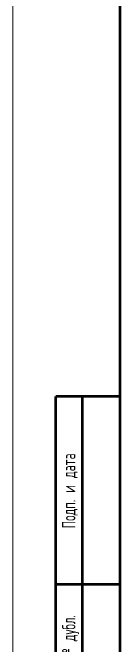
# Paper-space layout 'Лист2' of a CAD drawing. Header units: millimetres. Extents: x 0 to 420, y 0 to 297.
# Drawn here: x 0 to 20, y 103.7 to 221.4 of the extents above; entities that cross this region are included whole.
import ezdxf

# ---------------------------------------------------------------- set-up
doc = ezdxf.new("R2010")
doc.units = ezdxf.units.MM
doc.layers.add('ОСНОВНОЙ', color=7, linetype='Continuous', lineweight=25)
doc.styles.add('SLDTEXTSTYLE0', font='TXT', dxfattribs={"width": 0.605, "bigfont": 'bigfont'})

psp = doc.layouts.new('Лист2')

# ---------------------------------------------------------------- linework, layer by layer
at = {"color": 7, "linetype": 'Continuous', "lineweight": 18}
psp.add_line((0, 297), (0, 0), dxfattribs=at)
at = {"color": 7, "linetype": 'Continuous', "lineweight": 50}
for p, q in [((20, 5), (20, 292)), ((20, 150), (8, 150)), ((8, 5), (8, 150)), ((13, 5), (13, 150)), ((20, 5), (20, 150)), ((20, 115), (8, 115))]:
    psp.add_line(p, q, dxfattribs=at)
at = {"layer": 'ОСНОВНОЙ', "linetype": 'Continuous', "lineweight": 18}
for p, q in [((20, 5), (20, 292)), ((20, 148.5), (20, 148.5))]:
    psp.add_line(p, q, dxfattribs=at)

# ---------------------------------------------------------------- texts
at = {"color": 7, "linetype": 'Continuous', "lineweight": 0, "char_height": 2.5, "attachment_point": 2, "rotation": 90, "style": 'SLDTEXTSTYLE0'}
for s, insert in [('Подп. и дата', (9.17, 132.41)), ('Инв. № дубл.', (9.17, 102.41))]:
    psp.add_mtext(s, dxfattribs=dict(at, insert=insert))

doc.saveas('drawing.dxf')
